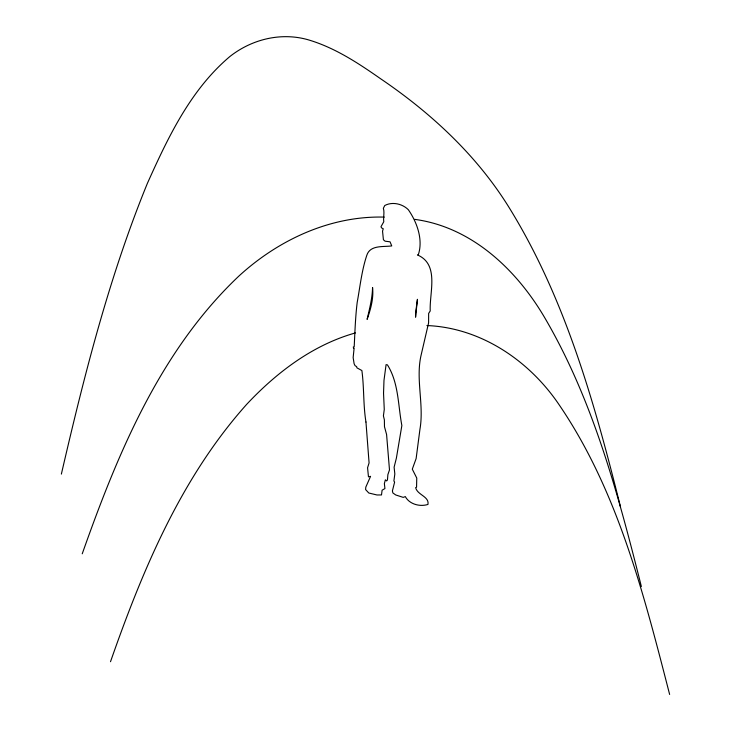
<?xml version="1.0" encoding="UTF-8"?>
<svg xmlns="http://www.w3.org/2000/svg" width="731" height="731" viewBox="0 0 731 731"><rect width="100%" height="100%" fill="white"/><g stroke="black" fill="none" stroke-linecap="round" stroke-linejoin="round"><path stroke-width="1.1" d="M61.367 474.099C84.166 375.597 109.02 277.076 147.406 183.307C168.075 137.327 190.563 89.694 229.863 56.534C251.72 39.291 280.805 32.073 307.861 39.693C334.56 47.478 357.98 62.948 380.568 78.729C431.062 112.976 476.767 155.292 509.059 207.467C565.538 298.769 594.678 403.549 620.5 506.821M82.237 553.796C117.609 453.649 160.144 350.642 238.726 276.217C278.091 240.033 330.156 215.645 384.323 217.107M110.5 661.719C142.545 570.025 181.16 477.608 246.676 404.353C276.528 372.49 312.877 344.858 355.43 332.925M426.904 325.542C480.084 327.716 527.691 359.57 557.552 402.47C617.476 489.286 643.664 593.673 669.633 694.45M414.523 219.337C471.358 226.912 516.049 269.218 544.211 316.852C593.042 399.793 618.042 493.918 641.37 586.527M365.957 422.025L369.082 462.915L367.565 467.785L368.47 476.85L370.571 476.338L365.802 487.138L365.591 489.551L368.799 493.014L376.977 494.978L381.5 494.951L382.103 490.209L384.935 488.564L384.369 483.63L385.365 479.828L386.662 480.934L387.457 479.938L387.878 474.629L389.486 469.896L386.589 434.534L384.479 426.73L384.378 419.859L383.409 415.893L384.268 409.461L383.537 393.232L383.985 380.394L386.078 364.65L387.439 364.879C398.742 382.88 398.002 405.285 401.858 425.515L396.385 458.136L394.11 467.191L394.831 473.971L393.899 480.934L394.612 482.131L392.401 490.921L392.885 492.95L395.745 494.969L403.238 497.382L405.303 496.587C409.424 504.271 419.914 507.022 427.955 504.436C429.453 496.413 417.182 494.96 415.665 487.604L416.56 487.257L416.761 478.056L412.293 469.174L416.131 458.556L419.932 429.362C424.254 404.672 415.427 379.124 421.157 354.919L428.594 322.91L428.649 313.398L430.221 310.958C429.335 292.318 439.587 264.43 417.465 254.945L418.306 254.763C423.34 239.814 417.017 222.133 408.309 209.696C402.352 203.748 392.309 201.464 384.771 205.512L383.364 208.253C384.725 212.748 383.09 217.208 383.775 221.749L380.997 226.711L381.527 227.853L383.254 228.785L382.541 231.097L383.409 239.75L385.091 241.184L390.052 241.815L391.743 245.918C383.227 247.105 369.977 244.748 366.734 255.512C361.662 270.799 360.054 286.753 357.194 302.406C355.385 317.007 354.937 332.112 354.197 346.741L353.338 346.923L353.512 348.194L354.124 348.093L353.146 357.578L354.115 363.736L355.065 365.683L356.646 366.624L356.911 367.83L361.882 370.535C364.202 387.677 363.161 405.047 365.957 422.025M415.683 312.347L415.573 317.199L417.447 299.299L415.683 312.347M372.554 287.521C372.335 298.358 369.484 308.902 367.108 319.365C370.69 309.167 373.769 298.449 372.554 287.521"/></g></svg>
